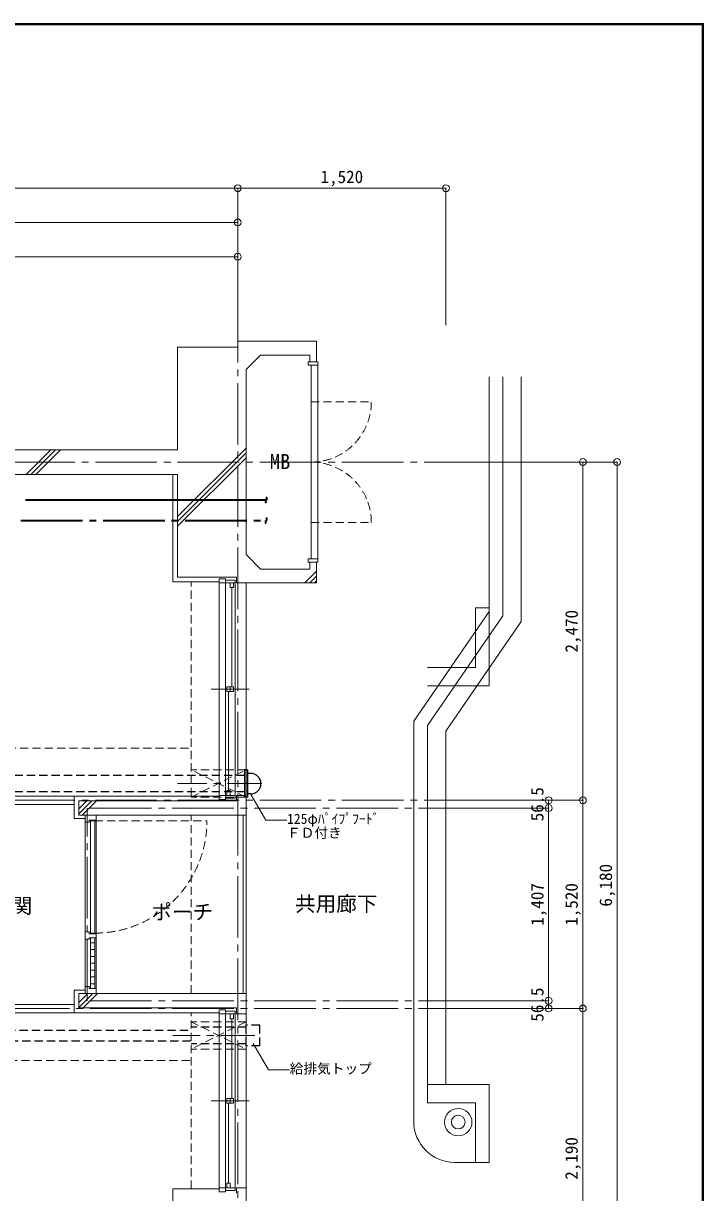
# Model space of a CAD drawing. Units: millimetres at full size, sheet at 1:50. Extents: x -9674 to 9699, y -6794 to 6791.
# Drawn here: x 4732 to 9699, y -1747 to 6791 of the extents above; entities that cross this region are included whole.
import ezdxf
from ezdxf.enums import TextEntityAlignment as Align

# ---------------------------------------------------------------- set-up
doc = ezdxf.new("R2010")
doc.units = ezdxf.units.MM
doc.header["$LTSCALE"] = 50
doc.header["$PDMODE"] = 32
doc.header["$PDSIZE"] = 50
for name, pattern in [('CHAIN1', [8, 5, -1, 1, -1]), ('CHAIN2', [12, 9, -1, 1, -1]), ('DASHED1', [1.8, 1.2, -0.6])]:
    doc.linetypes.add(name, pattern=pattern)
for name, color, linetype, lineweight in [('0-0_図面枠', 7, 'Continuous', 9), ('1-0_芯', 134, 'CHAIN2', 9), ('1-1_躯体', 134, 'Continuous', 9), ('1-2_間仕切', 134, 'Continuous', 9), ('1-3_建具', 134, 'Continuous', 9), ('1-6_ﾊﾞﾙｺﾆｰ・階段', 134, 'Continuous', 9), ('1-7_その他', 134, 'DASHED1', 9), ('1-8_ハッチ', 134, 'Continuous', 9), ('1-B_寸法', 134, 'Continuous', 9), ('1-C_梁', 134, 'DASHED1', 9), ('2-3_建具', 4, 'Continuous', 35), ('2-7_その他', 2, 'Continuous', 25), ('2-9_金物', 1, 'CHAIN2', 35), ('2-C', 2, 'DASHED1', 25)]:
    doc.layers.add(name, color=color, linetype=linetype, lineweight=lineweight)
doc.layers.add('1-A_文字', color=134, linetype='Continuous')
doc.styles.add('ＭＳ ゴシック', font='')
doc.styles.get('ＭＳ ゴシック').set_extended_font_data('MS Gothic')

msp = doc.modelspace()

# ---------------------------------------------------------------- linework, layer by layer
at = {"layer": '0-0_図面枠'}
for p, q in [((9697.16, 6789.66), (-9672.16, 6789.66)), ((9695.4, 6787.9), (-9670.4, 6787.9)), ((-9668.64, 6786.14), (9693.64, 6786.14)), ((9691.87, 6784.38), (-9666.87, 6784.38)), ((9690.11, 6782.61), (-9665.11, 6782.61)), ((9688.35, 6780.85), (-9663.35, 6780.85)), ((9688.35, -6783.35), (9688.35, 6780.85)), ((9690.11, -6785.11), (9690.11, 6782.61)), ((9691.87, -6786.88), (9691.87, 6784.38)), ((9693.64, 6786.14), (9693.64, -6788.64)), ((9695.4, -6790.4), (9695.4, 6787.9)), ((9697.16, -6792.16), (9697.16, 6789.66))]:
    msp.add_line(p, q, dxfattribs=at)
msp.add_lwpolyline([(9698.92, -6793.93), (9698.92, 6791.43), (-9673.92, 6791.43)], dxfattribs=at)
at = {"layer": '1-0_芯'}
for p, q in [((6297.5, -3485.53), (6297.5, 4587.68)), ((-8542.5, 3587.68), (8067.5, 3587.68)), ((-8542.5, 1117.68), (8067.5, 1117.68)), ((5197.5, -345.82), (5197.5, 1061.18)), ((8067.5, 1061.18), (5197.5, 1061.18)), ((8067.5, -402.32), (1897.5, -402.32)), ((8067.5, -345.82), (5197.5, -345.82))]:
    msp.add_line(p, q, dxfattribs=at)
at = {"layer": '1-1_躯体'}
for p, q in [((6297.5, 4469.68), (6872.5, 4469.68)), ((6297.5, 4427.68), (6297.5, 4469.68)), ((6872.5, 4319.68), (6872.5, 4469.68)), ((5857.5, 4427.68), (6297.5, 4427.68)), ((5857.5, 3677.68), (5857.5, 4427.68)), ((6357.5, 4263.62), (6463.57, 4369.68)), ((6463.57, 4369.68), (6822.5, 4369.68)), ((6822.5, 4319.68), (6822.5, 4369.68)), ((6822.5, 4319.68), (6872.5, 4319.68)), ((6357.5, 4263.62), (6357.5, 2911.75)), ((5857.5, 3677.68), (-6742.5, 3677.68)), ((-6742.5, 3497.68), (5857.5, 3497.68)), ((5857.5, 2747.68), (5857.5, 3497.68)), ((6357.5, 2911.75), (6463.57, 2805.68)), ((6822.5, 2855.68), (6822.5, 2805.68)), ((6822.5, 2855.68), (6872.5, 2855.68)), ((6872.5, 2855.68), (6872.5, 2705.68)), ((5857.5, 2747.68), (6287.5, 2747.68)), ((6287.5, 2747.68), (6287.5, 2705.68)), ((6463.57, 2805.68), (6822.5, 2805.68)), ((6287.5, 2705.68), (6357.5, 2705.68)), ((6357.5, 2705.68), (6872.5, 2705.68)), ((6287.5, 1113.68), (5137.5, 1113.68)), ((6357.5, 1008.68), (6357.5, 1153.71)), ((6287.5, -398.32), (5137.5, -398.32)), ((6287.5, -398.32), (6287.5, -442.29)), ((6287.5, -1712.29), (6357.5, -1712.29)), ((6287.5, -1752.29), (6287.5, -1712.29)), ((6357.5, -3432.32), (6357.5, -1712.29))]:
    msp.add_line(p, q, dxfattribs=at)
for points in [[(6357.5, 1008.68), (5137.5, 1008.68), (5137.5, 1113.68)], [(6287.5, 1113.68), (6287.5, 1153.71), (6357.5, 1153.71)], [(6357.5, -293.32), (5137.5, -293.32), (5137.5, -398.32)], [(6287.5, -442.29), (6357.5, -442.29), (6357.5, -293.32)]]:
    msp.add_lwpolyline(points, dxfattribs=at)
at = {"layer": '1-2_間仕切'}
for p, q in [((5102.5, 1148.68), (3577.5, 1148.68)), ((5102.5, 1087.68), (3577.5, 1087.68)), ((5102.5, -372.32), (3577.5, -372.32)), ((5102.5, -433.32), (3577.5, -433.32))]:
    msp.add_line(p, q, dxfattribs=at)
at = {"layer": '1-3_建具'}
for p, q in [((6812.5, 4294.68), (6812.5, 4319.68)), ((6882.5, 4294.68), (6812.5, 4294.68)), ((6832.5, 2880.68), (6832.5, 4294.68)), ((6882.5, 4294.68), (6882.5, 2880.68)), ((6812.5, 2880.68), (6812.5, 2855.68)), ((6882.5, 2880.68), (6812.5, 2880.68)), ((6160.5, 2735.68), (6161.53, 2735.68)), ((6160.5, 2735.68), (6207.5, 2735.68)), ((6207.5, 2735.68), (6207.5, 2705.68)), ((6160.5, 2705.68), (6160.5, 1153.71)), ((6277.5, 2725.68), (6207.5, 2725.68)), ((6207.5, 2705.68), (6277.5, 2705.68)), ((6207.5, 2690.68), (6207.5, 2705.68)), ((6207.5, 1168.71), (6207.5, 2690.68)), ((6242.5, 2670.68), (6242.5, 2705.68)), ((6266.5, 2670.68), (6242.5, 2670.68)), ((6254.5, 1947.2), (6254.5, 2670.68)), ((6266.5, 2670.68), (6266.5, 2705.68)), ((6277.5, 2725.68), (6277.5, 2690.68)), ((6277.5, 1168.71), (6277.5, 2690.68)), ((6357.5, 2705.68), (6357.5, 1153.71)), ((6380.98, 1929.7), (6104.02, 1929.7)), ((6266.5, 1947.2), (6218.5, 1947.2)), ((6218.5, 1912.2), (6218.5, 1947.2)), ((6266.5, 1912.2), (6218.5, 1912.2)), ((6230.5, 1912.2), (6230.5, 1188.71)), ((6242.5, 1912.2), (6242.5, 1947.2)), ((6266.5, 1912.2), (6266.5, 1947.2)), ((6160.5, 1123.71), (6161.53, 1123.71)), ((6160.5, 1123.71), (6207.5, 1123.71)), ((6207.5, 1168.71), (6207.5, 1153.71)), ((6207.5, 1153.71), (6277.5, 1153.71)), ((6207.5, 1123.71), (6207.5, 1153.71)), ((6277.5, 1133.71), (6207.5, 1133.71)), ((6218.5, 1188.71), (6242.5, 1188.71)), ((6218.5, 1188.71), (6218.5, 1153.71)), ((6242.5, 1188.71), (6242.5, 1153.71)), ((6277.5, 1133.71), (6277.5, 1168.71)), ((5182.5, 1008.68), (5182.5, 957.68)), ((5182.5, 993.68), (5182.5, 972.68)), ((5212.5, 957.68), (5182.5, 957.68)), ((5182.5, 157.68), (5182.5, 957.68)), ((5222.5, 967.68), (5222.5, 147.68)), ((5252.5, 967.68), (5222.5, 967.68)), ((5252.5, 967.68), (5252.5, 147.68)), ((5262.5, 972.68), (5262.5, 1008.68)), ((5262.5, 972.68), (5262.5, 142.68)), ((5212.5, 157.68), (5182.5, 157.68)), ((5182.5, 102.68), (5182.5, 157.68)), ((5182.5, 102.68), (5182.5, -242.32)), ((5212.5, 157.68), (5212.5, 142.68)), ((5252.5, 147.68), (5222.5, 147.68)), ((5222.5, 112.68), (5222.5, -257.32)), ((5252.5, 112.68), (5252.5, -257.32)), ((5262.5, -257.32), (5262.5, 112.68)), ((5222.5, 77.68), (5252.5, 77.68)), ((5222.5, 27.68), (5252.5, 27.68)), ((5222.5, -22.32), (5252.5, -22.32)), ((5222.5, -72.32), (5252.5, -72.32)), ((5222.5, -122.32), (5252.5, -122.32)), ((5212.5, -242.32), (5182.5, -242.32)), ((5182.5, -293.32), (5182.5, -242.32)), ((5222.5, -172.32), (5252.5, -172.32)), ((5222.5, -222.32), (5252.5, -222.32)), ((5182.5, -278.32), (5182.5, -257.32)), ((5262.5, -257.32), (5262.5, -293.32)), ((6160.5, -412.29), (6161.53, -412.29)), ((6160.5, -412.29), (6160.5, -442.29)), ((6160.5, -412.29), (6207.5, -412.29)), ((6207.5, -412.29), (6207.5, -442.29)), ((6277.5, -422.29), (6207.5, -422.29)), ((6277.5, -422.29), (6277.5, -457.29)), ((6160.5, -442.29), (6207.5, -442.29)), ((6160.5, -442.29), (6160.5, -1712.29)), ((6207.5, -442.29), (6277.5, -442.29)), ((6207.5, -457.29), (6207.5, -442.29)), ((6207.5, -1697.29), (6207.5, -457.29)), ((6242.5, -477.29), (6242.5, -442.29)), ((6266.5, -477.29), (6242.5, -477.29)), ((6254.5, -1059.79), (6254.5, -477.29)), ((6266.5, -477.29), (6266.5, -442.29)), ((6277.5, -1697.29), (6277.5, -457.29)), ((6357.5, -442.29), (6357.5, -1712.29)), ((6380.98, -1077.29), (6104.02, -1077.29)), ((6266.5, -1059.79), (6218.5, -1059.79)), ((6218.5, -1094.79), (6218.5, -1059.79)), ((6266.5, -1094.79), (6218.5, -1094.79)), ((6230.5, -1094.79), (6230.5, -1677.29)), ((6242.5, -1094.79), (6242.5, -1059.79)), ((6266.5, -1094.79), (6266.5, -1059.79)), ((6207.5, -1697.29), (6207.5, -1712.29)), ((6218.5, -1677.29), (6242.5, -1677.29)), ((6218.5, -1677.29), (6218.5, -1712.29)), ((6242.5, -1677.29), (6242.5, -1712.29)), ((6277.5, -1732.29), (6277.5, -1697.29)), ((6160.5, -1742.29), (6161.53, -1742.29)), ((6160.5, -1742.29), (6207.5, -1742.29)), ((6207.5, -1712.29), (6277.5, -1712.29)), ((6207.5, -1742.29), (6207.5, -1712.29)), ((6277.5, -1732.29), (6207.5, -1732.29))]:
    msp.add_line(p, q, dxfattribs=at)
at = {"layer": '1-3_建具', "linetype": 'DASHED1'}
for p, q in [((6832.5, 4027.68), (7272.5, 4027.68)), ((6832.5, 3147.68), (7272.5, 3147.68)), ((5252.5, 967.68), (6072.5, 967.68))]:
    msp.add_line(p, q, dxfattribs=at)
at = {"layer": '1-3_建具'}
for points in [[(6812.5, 4319.68), (6882.5, 4319.68), (6882.5, 4294.68)], [(6812.5, 2855.68), (6882.5, 2855.68), (6882.5, 2880.68)], [(6160.5, 2735.68), (6160.5, 2705.68), (6207.5, 2705.68)], [(6160.5, 1123.71), (6160.5, 1153.71), (6207.5, 1153.71)], [(5212.5, 957.68), (5212.5, 972.68), (5262.5, 972.68)], [(5182.5, 102.68), (5212.5, 102.68), (5212.5, 112.68), (5262.5, 112.68)], [(5212.5, 142.68), (5262.5, 142.68), (5262.5, 112.68)], [(5212.5, -242.32), (5212.5, -257.32), (5262.5, -257.32)], [(6160.5, -1742.29), (6160.5, -1712.29), (6207.5, -1712.29)]]:
    msp.add_lwpolyline(points, dxfattribs=at)
at = {"layer": '1-3_建具', "linetype": 'DASHED1'}
for centre, radius, start, end in [((6832.5, 4027.68), 440, 270, 0), ((6832.5, 3147.68), 440, 0, 90), ((5252.5, 967.68), 820, 270, 0)]:
    msp.add_arc(centre, radius, start, end, dxfattribs=at)
at = {"layer": '1-6_ﾊﾞﾙｺﾆｰ・階段'}
for p, q in [((8132.5, 4210.32), (8132.5, 2495.67)), ((8232.5, 4210.32), (8232.5, 2464.61)), ((8367.5, 4210.32), (8367.5, 2422.68)), ((7582.5, 1695.67), (8132.5, 2495.67)), ((7682.5, 1664.61), (8232.5, 2464.61)), ((7817.5, 1622.68), (8367.5, 2422.68)), ((7582.5, -1227.32), (7582.5, 1695.67)), ((7682.5, 1664.61), (7682.5, -1092.32)), ((7817.5, 1622.68), (7817.5, -957.32)), ((6337.5, -293.32), (6337.5, 1008.68)), ((6357.5, -293.32), (6357.5, 1008.68)), ((7882.5, -1527.32), (8032.5, -1527.32))]:
    msp.add_line(p, q, dxfattribs=at)
for radius in [100, 50]:
    msp.add_circle((7907.5, -1232.32), radius, dxfattribs=at)
msp.add_arc((7882.5, -1227.32), 300, 180, 270, dxfattribs=at)
at = {"layer": '1-7_その他'}
for p, q in [((6357.5, 1341.18), (5957.5, 1341.18)), ((5957.5, 1141.18), (6357.5, 1341.18)), ((6357.5, 1141.18), (5957.5, 1341.18)), ((6357.5, 1141.18), (5957.5, 1141.18)), ((6357.5, -499.74), (5957.5, -499.74)), ((6357.5, -499.74), (5957.5, -699.74)), ((5957.5, -499.74), (6357.5, -699.74)), ((6357.5, -699.74), (5957.5, -699.74))]:
    msp.add_line(p, q, dxfattribs=at)
at = {"layer": '1-7_その他', "linetype": 'CHAIN1'}
for p, q in [((6472.5, 1241.18), (5857.5, 1241.18)), ((6422.5, -599.74), (5822.5, -599.74))]:
    msp.add_line(p, q, dxfattribs=at)
at = {"layer": '1-8_ハッチ'}
for p, q in [((4751.54, 3497.68), (4931.54, 3677.68)), ((4786.9, 3497.68), (4966.9, 3677.68)), ((4822.25, 3497.68), (5002.25, 3677.68)), ((5857.5, 3189.43), (6357.5, 3689.43)), ((5857.5, 3154.07), (6357.5, 3654.07)), ((5857.5, 3118.72), (6357.5, 3618.72)), ((5822.5, 2712.68), (5822.5, 3497.68)), ((6787.97, 2705.68), (6872.5, 2790.21)), ((6823.33, 2705.68), (6872.5, 2754.86)), ((5822.5, 2712.68), (6160.5, 2712.68)), ((6858.68, 2705.68), (6872.5, 2719.5)), ((5102.5, 983.68), (5102.5, 1148.68)), ((5102.5, 1148.68), (6160.5, 1148.68)), ((5137.5, 1019.86), (5231.33, 1113.68)), ((5137.5, 1055.21), (5195.97, 1113.68)), ((5161.68, 1008.68), (5266.68, 1113.68)), ((5102.5, 983.68), (5182.5, 983.68)), ((5102.5, -268.32), (5182.5, -268.32)), ((5102.5, -268.32), (5102.5, -433.32)), ((5137.5, -394.35), (5238.54, -293.32)), ((5137.5, -359), (5203.18, -293.32)), ((5168.89, -398.32), (5273.89, -293.32)), ((5102.5, -433.32), (6160.5, -433.32)), ((6160.5, -1719.29), (5822.5, -1719.29)), ((5822.5, -2502.32), (5822.5, -1719.29))]:
    msp.add_line(p, q, dxfattribs=at)
at = {"layer": '1-B_寸法'}
for p, q in [((-6802.5, 5587.68), (6297.5, 5587.68)), ((6297.5, 4587.68), (6297.5, 5587.68)), ((6297.5, 5587.68), (7817.5, 5587.68)), ((7817.5, 4587.68), (7817.5, 5587.68)), ((1897.5, 5337.68), (6297.5, 5337.68)), ((2697.5, 5087.68), (6297.5, 5087.68)), ((8067.5, 3587.68), (9067.5, 3587.68)), ((8817.5, 1117.68), (8817.5, 3587.68)), ((9067.5, -2592.32), (9067.5, 3587.68)), ((7682.5, 2087.68), (8032.5, 2087.68)), ((8067.5, 1117.68), (8817.5, 1117.68)), ((8567.5, 1117.68), (8567.5, 1061.18)), ((8817.5, -402.32), (8817.5, 1117.68)), ((8067.5, 1061.18), (8567.5, 1061.18)), ((8067.5, -345.82), (8567.5, -345.82)), ((8067.5, -402.32), (8817.5, -402.32)), ((8817.5, -2592.32), (8817.5, -402.32)), ((7682.5, -957.32), (8132.5, -957.32)), ((8132.5, -957.32), (8132.5, -1527.32))]:
    msp.add_line(p, q, dxfattribs=at)
for points in [[(7682.5, 1952.68), (8132.5, 1952.68), (8132.5, 2522.68)], [(8032.5, 2087.68), (8032.5, 2522.68), (8132.5, 2522.68)], [(8567.5, 1061.18), (8567.5, -345.82), (8567.5, -402.32)], [(7682.5, -1092.32), (8032.5, -1092.32), (8032.5, -1527.32), (8132.5, -1527.32)]]:
    msp.add_lwpolyline(points, dxfattribs=at)
for p in [(6297.5, 5587.68), (7817.5, 5587.68), (6297.5, 5337.68), (6297.5, 5087.68), (8817.5, 3587.68), (9067.5, 3587.68), (8567.5, 1117.68), (8817.5, 1117.68), (8567.5, 1061.18), (8567.5, -345.82), (8567.5, -402.32), (8817.5, -402.32)]:
    msp.add_point(p, dxfattribs=at)
at = {"layer": '1-C_梁'}
for p, q in [((5957.5, 1148.68), (5957.5, 2712.68)), ((2727.5, 1497.68), (5957.5, 1497.68)), ((5957.5, -293.32), (5957.5, 1008.68)), ((5957.5, -1719.29), (5957.5, -433.32)), ((1927.5, -782.32), (5957.5, -782.32))]:
    msp.add_line(p, q, dxfattribs=at)
at = {"layer": '2-3_建具'}
msp.add_line((4746.95, 3310.8), (6504.78, 3310.8), dxfattribs=at)
for centre, start, end in [((6498.71, 3320.8), 301.23674, 58.76326), ((6510.84, 3300.8), 121.23674, 238.76326)]:
    msp.add_arc(centre, 11.7, start, end, dxfattribs=at)
at = {"layer": '2-7_その他'}
for p, q in [((6367.5, 1339.68), (6347.5, 1339.68)), ((6347.5, 1339.43), (6347.5, 1139.68)), ((6367.5, 1339.68), (6367.5, 1139.68)), ((6367.5, 1314.55), (6367.5, 1164.55)), ((6391.5, 1314.55), (6367.5, 1314.55)), ((6367.5, 1139.68), (6347.5, 1139.68)), ((6391.5, 1164.55), (6367.5, 1164.55))]:
    msp.add_line(p, q, dxfattribs=at)
at = {"layer": '2-7_その他', "color": 7, "lineweight": 9}
for p, q in [((6390.8, 1164.56), (6501.52, 972.78)), ((6656.12, 972.78), (6501.52, 972.78)), ((6410.68, -659.25), (6521.4, -851.03)), ((6676, -851.03), (6521.4, -851.03))]:
    msp.add_line(p, q, dxfattribs=at)
at = {"layer": '2-7_その他'}
msp.add_arc((6391.5, 1239.55), 75, 270, 90, dxfattribs=at)
at = {"layer": '2-9_金物'}
msp.add_line((2314.08, 3160.8), (6504.78, 3160.8), dxfattribs=at)
at = {"layer": '2-9_金物', "linetype": 'Continuous'}
for centre, start, end in [((6510.84, 3150.8), 121.23674, 238.76326), ((6498.71, 3170.8), 301.23674, 58.76326)]:
    msp.add_arc(centre, 11.7, start, end, dxfattribs=at)
at = {"layer": '2-C'}
for p, q in [((6347.5, 1299.68), (977.78, 1299.68)), ((6347.5, 1179.68), (977.78, 1179.68)), ((2093.37, -559.74), (5957.5, -559.74)), ((6357.5, -539.74), (5957.5, -539.74)), ((6357.5, -674.74), (6357.5, -524.74)), ((6457.5, -524.74), (6357.5, -524.74)), ((6457.5, -674.74), (6457.5, -524.74)), ((2113.37, -639.74), (5957.5, -639.74)), ((6357.5, -659.74), (5957.5, -659.74)), ((6457.5, -674.74), (6357.5, -674.74))]:
    msp.add_line(p, q, dxfattribs=at)

# ---------------------------------------------------------------- texts
at = {"layer": '1-A_文字', "style": 'ＭＳ ゴシック'}
for s, p in [('MB', (6531.33, 3503.55)), ('共用廊下', (6716.24, 274.03)), ('玄関', (4496.79, 259.74)), ('ポーチ', (5666.14, 214.48))]:
    msp.add_text(s, height=110, dxfattribs=at).set_placement(p, align=Align.BOTTOM_LEFT)
at = {"layer": '1-B_寸法', "style": 'ＭＳ ゴシック'}
msp.add_text('1,520', height=91.64, dxfattribs=at).set_placement((6901.25, 5597.68), align=Align.BOTTOM_LEFT)
for s, p in [('2,470', (8807.5, 2196.43)), ('56.5', (8557.5, 964.43)), ('6,180', (9057.5, 341.43)), ('1,407', (8557.5, 201.43)), ('1,520', (8807.5, 201.43)), ('56.5', (8557.5, -499.07)), ('2,190', (8807.5, -1653.57))]:
    msp.add_text(s, height=91.64, rotation=90, dxfattribs=at).set_placement(p, align=Align.BOTTOM_LEFT)
at = {"layer": '2-7_その他', "color": 7, "style": 'ＭＳ ゴシック'}
for s, p in [('125φﾊﾟｲﾌﾟﾌｰﾄﾞ', (6656.75, 923.84)), ('ＦＤ付き', (6656.75, 821.72)), ('給排気トップ', (6676.62, -899.97))]:
    msp.add_text(s, height=73.31, dxfattribs=at).set_placement(p, align=Align.BOTTOM_LEFT)

doc.saveas('drawing.dxf')
